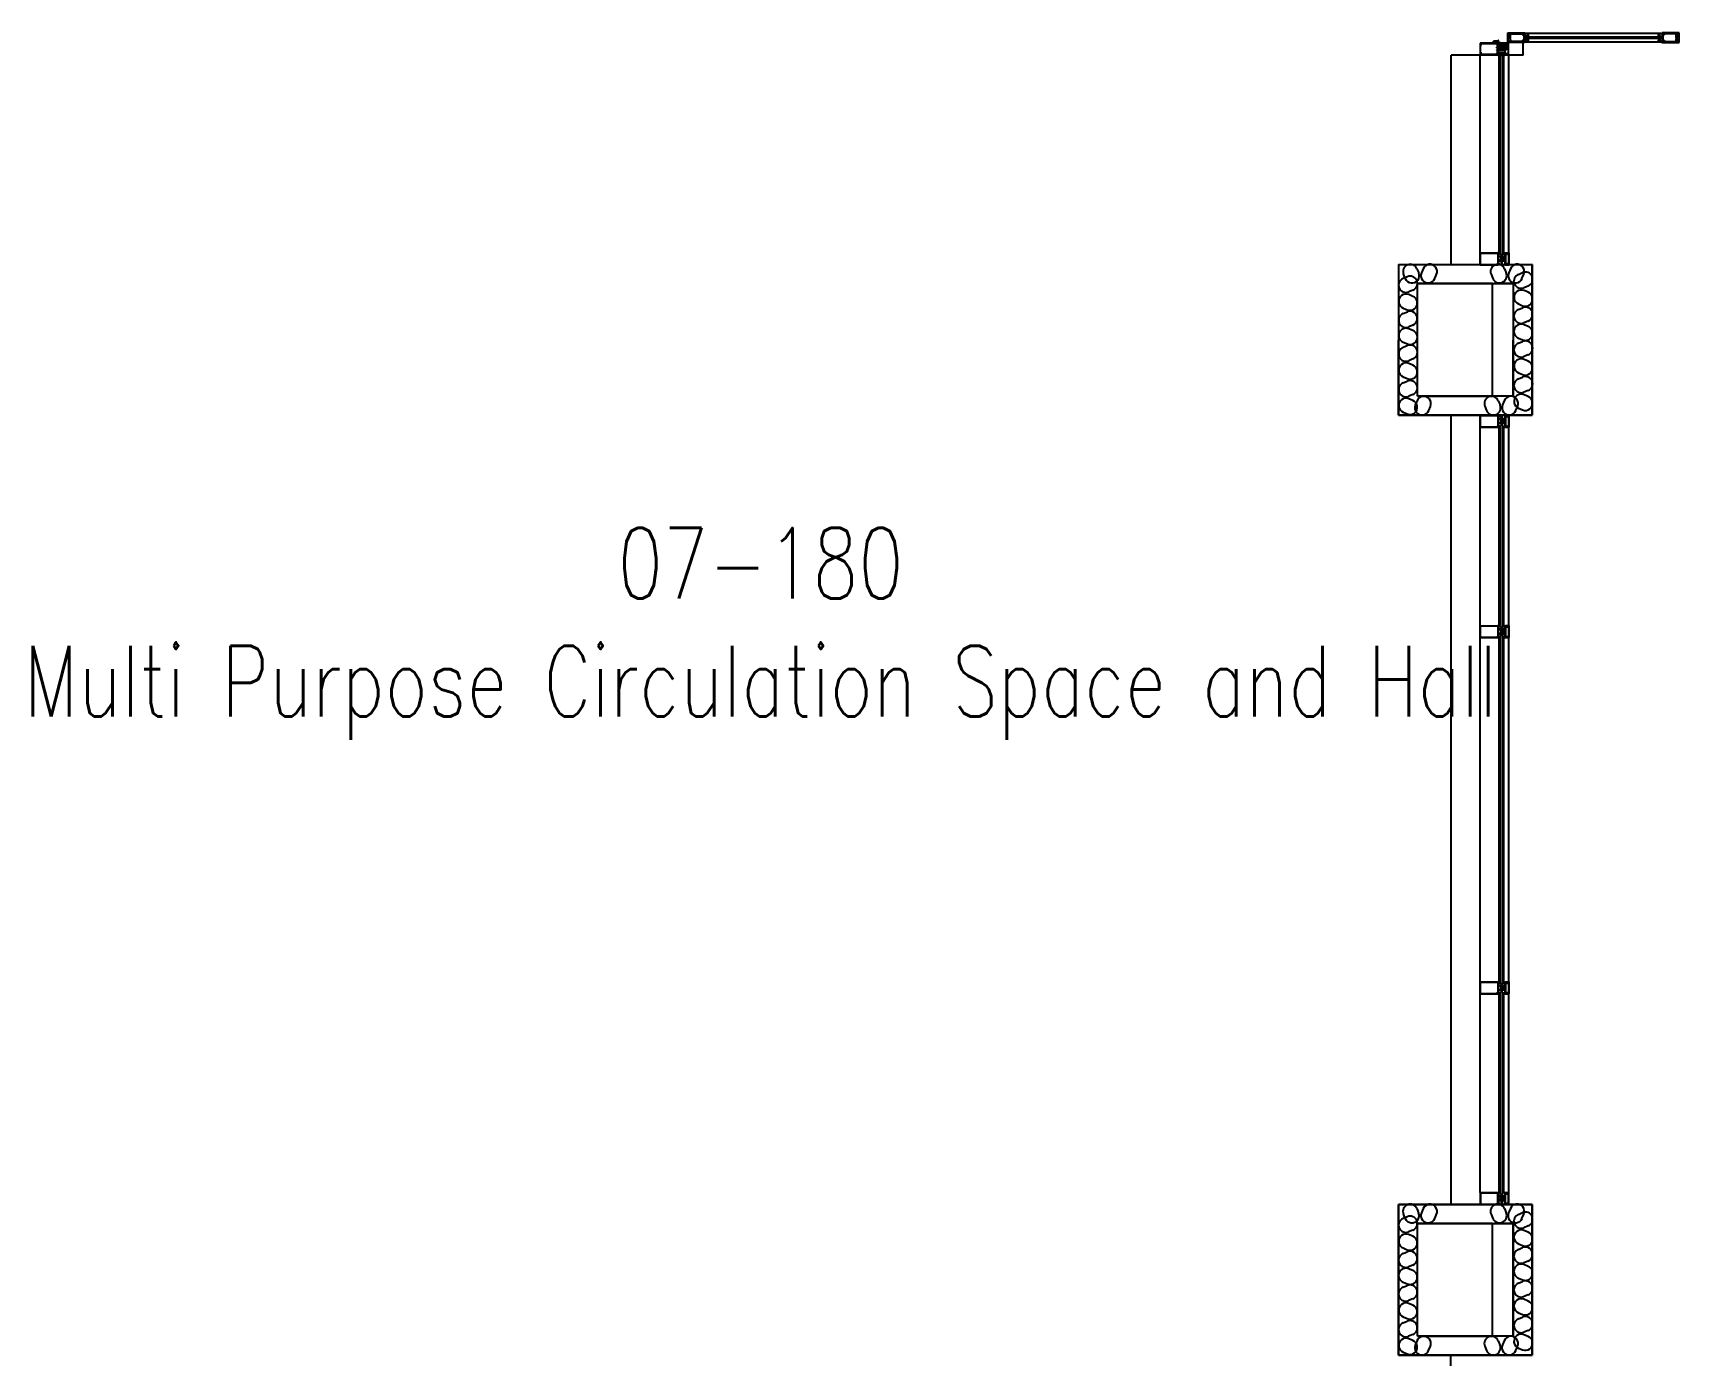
# Model space of a CAD drawing. Extents: x 11182 to 734459, y -1391328 to 152085.
# Drawn here: x 119028 to 127787, y -567659 to -560626 of the extents above; entities that cross this region are included whole.
import ezdxf
from ezdxf.enums import TextEntityAlignment as Align

# ---------------------------------------------------------------- set-up
doc = ezdxf.new("R2010")
doc.units = 0
doc.header["$LTSCALE"] = 500
doc.header["$MEASUREMENT"] = 0
for name, color, linetype in [('0_room_data', 7, 'CONTINUOUS'), ('1_Wall_Exist', 251, 'CONTINUOUS'), ('3_Text', 7, 'CONTINUOUS')]:
    doc.layers.add(name, color=color, linetype=linetype)
doc.styles.add('1_200', font='simplex.shx', dxfattribs={"width": 0.75, "height": 460})

# ---------------------------------------------------------------- blocks, each defined once
blk = doc.blocks.new('room_data')
at = {"layer": '3_Text', "style": '1_200', "width": 0.75}
for tag, p in [('ROOMNUM', (0, 0)), ('ROOMUSE', (0, -575))]:
    blk.add_attdef(tag, text='', height=345, dxfattribs=at).set_placement(p, align=Align.MIDDLE_CENTER)

msp = doc.modelspace()

# ---------------------------------------------------------------- linework, layer by layer
at = {"layer": '1_Wall_Exist'}
for p, q in [((126728, -560679.7), (126728, -560742.8)), ((126877, -560679.7), (126728, -560679.7)), ((126730.6, -560682.1), (126816.4, -560682.2)), ((126730.6, -560687.2), (126730.6, -560682.1)), ((126733.1, -560687.2), (126730.6, -560687.2)), ((126730.6, -560692.2), (126733.1, -560692.1)), ((126730.6, -560727.5), (126730.6, -560692.2)), ((126733.1, -560692.1), (126733.1, -560687.2)), ((126803.8, -560669.4), (126798.7, -560669.5)), ((126798.8, -560679.7), (126798.7, -560669.5)), ((126798.7, -560669.5), (126798.8, -560677.1)), ((126798.7, -560669.5), (126818.8, -560669.5)), ((126798.8, -560677.1), (126798.8, -560679.7)), ((126801.3, -560679.7), (126801.3, -560672.1)), ((126801.3, -560672.1), (126803.8, -560674.6)), ((126808.8, -560677.1), (126801.3, -560679.7)), ((126803.8, -560669.4), (126806.4, -560677.1)), ((126818.8, -560669.5), (126803.8, -560669.4)), ((126803.8, -560677.1), (126803.8, -560669.4)), ((126803.8, -560677.1), (126818.9, -560677.1)), ((126816.4, -560672), (126816.4, -560669.5)), ((126818.9, -560672.1), (126816.4, -560672)), ((126823.9, -560679.7), (126816.4, -560677.1)), ((126816.4, -560682.2), (126816.4, -560687.2)), ((126816.4, -560687.2), (126818.9, -560687.2)), ((126818.8, -560669.5), (126818.9, -560667)), ((126818.9, -560667), (126824, -560667)), ((126818.9, -560677.1), (126818.9, -560672.1)), ((126818.9, -560684.6), (126818.9, -560679.7)), ((126821.5, -560684.6), (126818.9, -560684.6)), ((126818.9, -560687.2), (126818.9, -560702.4)), ((126821.5, -560679.7), (126821.4, -560682.2)), ((126821.4, -560682.2), (126826.5, -560682.1)), ((126821.5, -560684.6), (126821.4, -560682.2)), ((126821.4, -560682.2), (126824, -560682.2)), ((126824, -560669.5), (126821.5, -560669.5)), ((126821.5, -560669.5), (126821.5, -560677.1)), ((126821.5, -560674.6), (126824, -560674.6)), ((126824, -560684.7), (126821.5, -560684.6)), ((126824, -560674.6), (126823.9, -560679.7)), ((126824, -560682.2), (126823.9, -560679.7)), ((126824, -560667), (126824, -560677.1)), ((126824, -560702.4), (126824, -560684.7)), ((126826.5, -560677.1), (126826.5, -560669.5)), ((126829.1, -560677.1), (126826.5, -560677.1)), ((126826.5, -560679.7), (126831.6, -560682.2)), ((126826.5, -560682.1), (126826.5, -560679.7)), ((126826.5, -560687.2), (126826.5, -560702.4)), ((126831.6, -560687.2), (126826.5, -560687.2)), ((126831.5, -560672.1), (126829.1, -560677.1)), ((126831.6, -560682.2), (126849.2, -560682.2)), ((126831.6, -560702.4), (126831.6, -560687.2)), ((126834.1, -560692.2), (126834.1, -560702.4)), ((126874.5, -560692.2), (126834.1, -560692.2)), ((126849.2, -560682.2), (126849.3, -560687.2)), ((126849.3, -560687.2), (126859.4, -560687.2)), ((126859.4, -560687.2), (126859.3, -560682.2)), ((126859.3, -560682.2), (126877, -560682.2)), ((126874.6, -560699.8), (126874.5, -560692.2)), ((126875.7, -560625.8), (126966.6, -560625.8)), ((126875.7, -560676.4), (126875.7, -560625.8)), ((126966.7, -560676.3), (126875.7, -560676.4)), ((126877, -560679.7), (126877, -560740.3)), ((126878.3, -560676.4), (126883.4, -560630.9)), ((126879.5, -560740.3), (126879.5, -560679.7)), ((126888.3, -560633.4), (126888.5, -560630.9)), ((126890.9, -560633.4), (126888.3, -560633.4)), ((126888.3, -560651.2), (126890.9, -560651.2)), ((126888.4, -560656.2), (126888.3, -560651.2)), ((126890.9, -560656.1), (126888.4, -560656.2)), ((126888.4, -560666.3), (126891, -560666.3)), ((126888.4, -560671.4), (126888.4, -560666.3)), ((126951.5, -560671.3), (126888.4, -560671.4)), ((126888.5, -560630.9), (126951.5, -560630.9)), ((126890.9, -560651.2), (126890.9, -560633.4)), ((126891, -560666.3), (126890.9, -560656.1)), ((126951.5, -560668.8), (126951.5, -560671.3)), ((126956.6, -560628.3), (126956.5, -560631)), ((126956.5, -560631), (126961.6, -560630.9)), ((126961.6, -560668.8), (126956.5, -560668.8)), ((126956.5, -560668.8), (126956.6, -560673.9)), ((126966.6, -560628.4), (126956.6, -560628.3)), ((126956.6, -560636), (126961.6, -560635.8)), ((126961.7, -560666.3), (126956.6, -560666.3)), ((126956.6, -560673.9), (127706.1, -560673.9)), ((126957.3, -560744.1), (126957.3, -560676.5)), ((126958.9, -560628.4), (126959, -560630.9)), ((127693.5, -560628.4), (126958.9, -560628.4)), ((126959, -560630.9), (126969.2, -560630.9)), ((126959, -560671.3), (126959, -560668.8)), ((126964.1, -560671.4), (126959, -560671.3)), ((126961.6, -560630.9), (126966.6, -560633.4)), ((126961.6, -560635.8), (126961.7, -560666.3)), ((126966.6, -560668.7), (126961.6, -560668.8)), ((126961.6, -560668.8), (126961.6, -560671.3)), ((126961.6, -560671.3), (126984.4, -560671.3)), ((126966.6, -560671.3), (126964.1, -560671.4)), ((126966.6, -560625.8), (126966.6, -560628.4)), ((126966.6, -560633.4), (126966.6, -560668.7)), ((126966.6, -560671.3), (126966.7, -560676.3)), ((126966.6, -560673.9), (126966.6, -560671.3)), ((126969.2, -560630.9), (126969.3, -560628.4)), ((126971.6, -560646), (126971.7, -560653.7)), ((126991.9, -560646.1), (126971.6, -560646)), ((126971.7, -560653.7), (127691.1, -560653.7)), ((126976.9, -560641), (126976.8, -560643.6)), ((126976.8, -560643.6), (126979.3, -560643.7)), ((126976.8, -560643.6), (126976.8, -560646.1)), ((126976.8, -560658.7), (126976.8, -560656.1)), ((126979.3, -560658.7), (126976.8, -560658.7)), ((126976.9, -560661.2), (126976.8, -560658.7)), ((126979.3, -560641), (126976.9, -560641)), ((126979.3, -560643.7), (126979.3, -560641)), ((126981.7, -560661.2), (126981.9, -560658.7)), ((126984.4, -560638.5), (126981.8, -560638.5)), ((126981.9, -560641), (126981.8, -560643.6)), ((126981.8, -560643.6), (126984.4, -560643.6)), ((126984.4, -560663.7), (126981.8, -560663.7)), ((126981.9, -560658.7), (126984.4, -560658.7)), ((126984.4, -560643.6), (126984.3, -560628.4)), ((126984.3, -560628.4), (126984.4, -560638.5)), ((126984.4, -560658.7), (126984.3, -560673.9)), ((126984.4, -560671.3), (126984.4, -560663.7)), ((126991.9, -560646.1), (127670.8, -560646.1)), ((127670.8, -560646.1), (127691, -560646)), ((127678.3, -560628.4), (127696.2, -560628.3)), ((127678.4, -560643.6), (127678.3, -560628.4)), ((127678.3, -560628.4), (127678.4, -560638.5)), ((127678.4, -560658.7), (127678.3, -560673.9)), ((127678.4, -560638.5), (127681, -560638.5)), ((127681, -560643.6), (127678.4, -560643.6)), ((127680.9, -560658.7), (127678.4, -560658.7)), ((127678.4, -560663.7), (127681, -560663.7)), ((127678.4, -560671.3), (127678.4, -560663.7)), ((127701.1, -560671.3), (127678.4, -560671.3)), ((127680.9, -560641), (127681, -560643.6)), ((127680.9, -560661.2), (127680.9, -560658.7)), ((127683.6, -560643.6), (127683.5, -560641)), ((127683.5, -560641), (127686, -560641.1)), ((127686, -560658.7), (127683.5, -560658.7)), ((127686, -560643.6), (127683.6, -560643.6)), ((127685.9, -560661.2), (127686, -560658.7)), ((127686, -560641.1), (127686, -560646.1)), ((127686, -560658.7), (127686, -560656.1)), ((127691, -560646), (127691.1, -560653.7)), ((127693.6, -560630.9), (127693.5, -560628.4)), ((127706.3, -560630.9), (127693.6, -560630.9)), ((127696.2, -560671.3), (127696.1, -560676.4)), ((127696.1, -560676.4), (127787, -560676.4)), ((127696.2, -560625.8), (127696.2, -560628.3)), ((127787, -560625.8), (127696.2, -560625.8)), ((127696.2, -560628.3), (127698.6, -560628.4)), ((127696.2, -560628.3), (127706.1, -560628.4)), ((127701.1, -560630.9), (127696.2, -560633.4)), ((127696.2, -560633.4), (127696.2, -560668.7)), ((127696.2, -560668.7), (127701.1, -560668.8)), ((127696.2, -560671.3), (127698.6, -560671.4)), ((127696.2, -560673.9), (127696.2, -560671.3)), ((127698.6, -560628.4), (127703.6, -560628.4)), ((127698.6, -560671.4), (127703.7, -560671.3)), ((127701, -560635.9), (127701, -560666.3)), ((127706.1, -560636), (127701, -560635.9)), ((127701, -560666.3), (127706.1, -560666.4)), ((127701.1, -560668.8), (127706.3, -560668.8)), ((127701.1, -560668.8), (127701.1, -560671.3)), ((127703.6, -560628.4), (127703.7, -560630.9)), ((127703.7, -560671.3), (127703.7, -560668.8)), ((127706.1, -560628.4), (127706.3, -560630.9)), ((127706.3, -560668.8), (127706.1, -560673.9)), ((127774.3, -560630.9), (127711.3, -560630.9)), ((127711.3, -560668.8), (127711.3, -560671.3)), ((127711.3, -560671.3), (127774.4, -560671.4)), ((127771.8, -560666.3), (127771.9, -560656.1)), ((127774.4, -560666.3), (127771.8, -560666.3)), ((127771.9, -560633.4), (127774.3, -560633.4)), ((127771.9, -560651.2), (127771.9, -560633.4)), ((127774.3, -560651.2), (127771.9, -560651.2)), ((127771.9, -560656.1), (127774.4, -560656.1)), ((127774.3, -560633.4), (127774.3, -560630.9)), ((127774.4, -560656.1), (127774.3, -560651.2)), ((127774.4, -560671.4), (127774.4, -560666.3)), ((127784.5, -560676.4), (127779.4, -560630.9)), ((127787, -560676.4), (127787, -560625.8)), ((126957.3, -560744.1), (126573.6, -560744.1)), ((126573.6, -561858.6), (126573.6, -560744.1)), ((126728, -560742.8), (126824, -560742.8)), ((126728.6, -561858.6), (126728.6, -560744.1)), ((126733.1, -560727.6), (126730.6, -560727.5)), ((126730.6, -560732.7), (126733.1, -560732.7)), ((126730.6, -560740.3), (126730.6, -560732.7)), ((126816.4, -560740.3), (126730.6, -560740.3)), ((126733.1, -560732.7), (126733.1, -560727.6)), ((126816.4, -560702.4), (126816.4, -560704.9)), ((126818.9, -560702.4), (126816.4, -560702.4)), ((126816.4, -560704.9), (126821.5, -560704.9)), ((126816.4, -560714.9), (126816.4, -560717.4)), ((126821.5, -560714.9), (126816.4, -560714.9)), ((126816.4, -560717.4), (126818.9, -560717.5)), ((126816.4, -560732.7), (126816.4, -560740.3)), ((126818.9, -560732.8), (126816.4, -560732.7)), ((126816.4, -560742.8), (126829.1, -560745.2)), ((126818.9, -560717.5), (126818.9, -560732.8)), ((126818.9, -560740.3), (126818.9, -560735.2)), ((126818.9, -560735.2), (126824, -560735.2)), ((126821.5, -560740.3), (126818.9, -560740.3)), ((126821.5, -560704.9), (126821.5, -560714.9)), ((126821.5, -560737.7), (126821.5, -560740.3)), ((126823.9, -560737.7), (126821.5, -560737.7)), ((126823.9, -560717.5), (126854.3, -560717.5)), ((126824, -560735.2), (126823.9, -560717.5)), ((126824, -560742.8), (126823.9, -560737.7)), ((126859.4, -560702.4), (126824, -560702.4)), ((126824, -560704.9), (126824, -560714.9)), ((126826.5, -560704.9), (126824, -560704.9)), ((126824, -560714.9), (126839.1, -560714.9)), ((126829.1, -560730.1), (126824, -560730.2)), ((126839.1, -560704.8), (126826.5, -560704.9)), ((126829.1, -560750.3), (126829.1, -560730.1)), ((126829.1, -560730.1), (126859.4, -560730.1)), ((126829.8, -561805.5), (126829.8, -560744.1)), ((126834.1, -560710), (126839.1, -560704.8)), ((126839.1, -560714.9), (126834.1, -560710)), ((126834.1, -560730.1), (126836.7, -560750.3)), ((126836.2, -561805.4), (126836.2, -560744.1)), ((126836.7, -560710), (126844.2, -560707.5)), ((126844.2, -560712.5), (126836.7, -560710)), ((126849.2, -560735.2), (126836.7, -560735.2)), ((126844.2, -560707.5), (126854.3, -560707.4)), ((126854.3, -560712.5), (126844.2, -560712.5)), ((126848.9, -561805.6), (126848.9, -560744.1)), ((126849.2, -560750.3), (126849.2, -560730.1)), ((126854.3, -560717.5), (126854.3, -560702.4)), ((126861.9, -560717.4), (126854.3, -560717.5)), ((126854.3, -560730.1), (126854.3, -560750.3)), ((126866.9, -560742.8), (126854.3, -560745.2)), ((126855.1, -561805.6), (126855.1, -560744.1)), ((126859.4, -560702.4), (126861.9, -560717.4)), ((126859.4, -560737.7), (126861.9, -560737.6)), ((126859.4, -560742.8), (126859.4, -560737.7)), ((126866.9, -560742.8), (126859.4, -560742.8)), ((126861.9, -560699.8), (126874.6, -560699.8)), ((126861.9, -560735.2), (126861.9, -560699.8)), ((126864.4, -560717.5), (126861.9, -560717.4)), ((126861.9, -560732.7), (126866.9, -560732.7)), ((126864.4, -560735.2), (126861.9, -560735.2)), ((126861.9, -560737.6), (126861.9, -560740.3)), ((126861.9, -560740.3), (126864.4, -560740.3)), ((126864.4, -560702.4), (126864.4, -560717.5)), ((126877, -560702.4), (126864.4, -560702.4)), ((126864.4, -560704.9), (126869.4, -560704.9)), ((126864.4, -560707.4), (126869.4, -560707.4)), ((126864.4, -560712.5), (126869.4, -560712.5)), ((126869.4, -560714.9), (126864.4, -560714.9)), ((126864.4, -560740.3), (126864.4, -560735.2)), ((126866.9, -560732.7), (126866.9, -560735.2)), ((126866.9, -560735.2), (126874.5, -560735.2)), ((126866.9, -560740.3), (126866.9, -560742.8)), ((126866.9, -560740.3), (126879.5, -560740.3)), ((126869.4, -560704.9), (126869.4, -560714.9)), ((126874.5, -560735.2), (126869.4, -560740.3)), ((126881, -561858.6), (126881, -560744.1)), ((126728.7, -561858.6), (126728.7, -561795.1)), ((126728.7, -561795.1), (126823.9, -561795.1)), ((126730.3, -561796.7), (126819.8, -561796.7)), ((126730.3, -561857), (126730.3, -561796.7)), ((126821.9, -561798.8), (126830.2, -561798.8)), ((126821.9, -561800.4), (126822.3, -561800.4)), ((126823.9, -561796.7), (126822.1, -561796.7)), ((126822.3, -561800.4), (126822.3, -561853.3)), ((126823.9, -561796.7), (126823.9, -561795.1)), ((126823.9, -561798.8), (126823.9, -561814.2)), ((126830.2, -561805.5), (126823.9, -561805.5)), ((126862, -561814.2), (126823.9, -561814.2)), ((126850.1, -561817.3), (126823.9, -561817.3)), ((126823.9, -561836.6), (126823.9, -561817.3)), ((126830.2, -561798.8), (126830.2, -561805.5)), ((126849.3, -561805.5), (126836.5, -561805.5)), ((126843.3, -561823.9), (126856.7, -561823.9)), ((126843.3, -561830.1), (126856.7, -561830.1)), ((126844.1, -561820.9), (126850.1, -561820.9)), ((126850.1, -561817.3), (126850.1, -561820.9)), ((126862, -561803.9), (126855.6, -561803.9)), ((126856.7, -561817.3), (126856.7, -561814.2)), ((126856.7, -561823.9), (126856.7, -561820.9)), ((126856.7, -561833.6), (126856.7, -561830.1)), ((126862, -561798.8), (126862, -561854.9)), ((126862, -561798.8), (126863.6, -561798.8)), ((126864.5, -561796.7), (126863.5, -561795.1)), ((126863.5, -561795.1), (126881.1, -561795.1)), ((126863.6, -561799.1), (126863.6, -561798.8)), ((126863.6, -561799.1), (126870.8, -561800.6)), ((126863.6, -561800.8), (126863.6, -561852.9)), ((126863.6, -561800.9), (126870.3, -561801.8)), ((126879.5, -561796.7), (126864.5, -561796.7)), ((126865.5, -561799), (126864.6, -561797)), ((126873.2, -561800), (126864.6, -561797)), ((126865.5, -561799), (126870.8, -561800.3)), ((126870.3, -561801.8), (126873.2, -561801.3)), ((126870.8, -561800.6), (126870.8, -561800.3)), ((126873.2, -561801.3), (126873.2, -561800)), ((126879.5, -561796.7), (126879.5, -561857)), ((126881.1, -561795.1), (126881.1, -561858.6)), ((127004.8, -561858.4), (126294.8, -561858.6)), ((126294.8, -562658.6), (126295, -561858.5)), ((126294.8, -561858.6), (126294.8, -562658.6)), ((126295, -561858.5), (127004.8, -561858.5)), ((126330.3, -561931.8), (126321, -561909.5)), ((126392.2, -561880), (126401.5, -561902.4)), ((126425.5, -561880), (126416.3, -561902.3)), ((126487.4, -561931.8), (126494.9, -561913.9)), ((126494.9, -561913.9), (126496.7, -561909.6)), ((126573.6, -561858.6), (127004.8, -561858.4)), ((126728.7, -561858.6), (126823.5, -561858.6)), ((126730.3, -561857), (126818.2, -561857)), ((126786.5, -561909.5), (126795.8, -561931.9)), ((126820.3, -561853.3), (126822.3, -561853.3)), ((126820.3, -561854.9), (126830.2, -561854.9)), ((126820.5, -561857), (126823.5, -561857)), ((126823.5, -561858.6), (126823.5, -561857)), ((126850.1, -561836.6), (126823.9, -561836.6)), ((126823.9, -561839.6), (126823.9, -561854.9)), ((126862, -561839.6), (126823.9, -561839.6)), ((126830.2, -561848.2), (126823.9, -561848.2)), ((126830.2, -561854.9), (126830.2, -561848.2)), ((126849.3, -561848.2), (126836.5, -561848.2)), ((126843.9, -561833.6), (126850.1, -561833.6)), ((126850.1, -561836.6), (126850.1, -561833.6)), ((126862, -561849.8), (126855.6, -561849.8)), ((126856.7, -561836.6), (126856.7, -561839.6)), ((126857.8, -561879.8), (126867.1, -561902.2)), ((126862, -561854.9), (126863.6, -561854.9)), ((126864.5, -561857), (126863.5, -561858.6)), ((126863.5, -561858.6), (126881.1, -561858.6)), ((126863.6, -561852.9), (126865.3, -561852.6)), ((126863.6, -561854.6), (126870.8, -561853.1)), ((126863.6, -561854.6), (126863.6, -561854.9)), ((126864.5, -561857), (126879.5, -561857)), ((126873.2, -561853.7), (126864.6, -561856.7)), ((126865.5, -561854.7), (126864.6, -561856.7)), ((126865.3, -561852.6), (126870.3, -561851.9)), ((126865.5, -561854.7), (126870.8, -561853.4)), ((126870.3, -561851.9), (126873.2, -561852.4)), ((126870.8, -561853.1), (126870.8, -561853.4)), ((126873.2, -561852.4), (126873.2, -561853.7)), ((126889.7, -561879.9), (126880.4, -561902.1)), ((126931.9, -561910.3), (126954.2, -561901)), ((126951.2, -561932.1), (126960.4, -561909.9)), ((127004.8, -561858.5), (127004.9, -562658.5)), ((127004.8, -562658.6), (127004.8, -561858.6)), ((126319.6, -561931), (126341.8, -561921.7)), ((126370.6, -561993.9), (126348.2, -562003.2)), ((126394.9, -561958.4), (126905.1, -561958.3)), ((126794.9, -561958.4), (126394.9, -561958.4)), ((126394.9, -562558.4), (126394.9, -561958.4)), ((126794.9, -562558.4), (126794.9, -561958.4)), ((126904.8, -561958.6), (126802.4, -561958.6)), ((126904.8, -561958.6), (126904.8, -562558.6)), ((126904.9, -562558.3), (126905.1, -561958.3)), ((126984.2, -561972.1), (126961.8, -561981.4)), ((126984.2, -562005.3), (126961.9, -561996.1)), ((126318.8, -562089.1), (126340.9, -562098.4)), ((126370.6, -562027.2), (126348.3, -562018)), ((126932.4, -562067.3), (126954.5, -562076.6)), ((126932.4, -562096.6), (126954.7, -562087.4)), ((126318.8, -562118.4), (126341.1, -562109.2)), ((126370.5, -562180.5), (126348.2, -562189.8)), ((126984.1, -562158.6), (126961.8, -562167.9)), ((126984.1, -562187), (126961.9, -562177.8)), ((126318.8, -562270.9), (126341.1, -562280.2)), ((126370.5, -562208.8), (126348.3, -562199.6)), ((126932.4, -562249.1), (126954.7, -562258.4)), ((126932.4, -562276.3), (126954.6, -562267.1)), ((126318.8, -562298.2), (126341, -562288.9)), ((126984.2, -562338.3), (126961.8, -562347.6)), ((126370.6, -562360.1), (126348.2, -562369.4)), ((126370.6, -562393.4), (126348.3, -562384.2)), ((126932.4, -562433.5), (126954.6, -562442.8)), ((126984.2, -562371.6), (126961.9, -562362.3)), ((126318.8, -562455.4), (126341, -562464.6)), ((126318.8, -562487.6), (126341, -562478.2)), ((126932.4, -562465.7), (126954.6, -562456.4)), ((126984.2, -562527.7), (126961.8, -562537)), ((126370.6, -562549.5), (126348.2, -562558.8)), ((126370.5, -562581.4), (126348.4, -562572.1)), ((126392.7, -562582.5), (126383.4, -562604.8)), ((126904.9, -562558.3), (126394.9, -562558.4)), ((126394.9, -562558.4), (126794.9, -562558.4)), ((126454.6, -562634.3), (126463.9, -562612.1)), ((126753.7, -562612), (126763, -562634.4)), ((126904.8, -562558.6), (126802.4, -562558.6)), ((126825, -562582.3), (126834.3, -562604.7)), ((126856.9, -562582.4), (126847.6, -562604.6)), ((126919.1, -562634.1), (126928.3, -562611.9)), ((126984.1, -562559.6), (126962, -562550.3)), ((127004.9, -562658.5), (126294.8, -562658.6)), ((126294.8, -562658.6), (127004.8, -562658.6)), ((126318.8, -562643.4), (126341, -562652.6)), ((126573.6, -566858.6), (126573.6, -562658.6)), ((126728.7, -562723), (126728.7, -562659.5)), ((126728.7, -562659.5), (126823.9, -562659.5)), ((126730.3, -562661.1), (126819.8, -562661.1)), ((126730.3, -562721.4), (126730.3, -562661.1)), ((126821.9, -562663.2), (126830.2, -562663.2)), ((126821.9, -562664.8), (126822.3, -562664.8)), ((126823.9, -562661.1), (126822.1, -562661.1)), ((126822.3, -562664.8), (126822.3, -562717.7)), ((126823.9, -562661.1), (126823.9, -562659.5)), ((126823.9, -562663.2), (126823.9, -562678.6)), ((126830.2, -562669.9), (126823.9, -562669.9)), ((126862, -562678.6), (126823.9, -562678.6)), ((126850.1, -562681.7), (126823.9, -562681.7)), ((126823.9, -562701), (126823.9, -562681.7)), ((126850.1, -562701), (126823.9, -562701)), ((126823.9, -562704), (126823.9, -562719.3)), ((126862, -562704), (126823.9, -562704)), ((126830.2, -562663.2), (126830.2, -562669.9)), ((126849.3, -562669.9), (126836.5, -562669.9)), ((126843.3, -562688.3), (126856.7, -562688.3)), ((126843.3, -562694.5), (126856.7, -562694.5)), ((126843.9, -562698), (126850.1, -562698)), ((126844.1, -562685.3), (126850.1, -562685.3)), ((126850.1, -562681.7), (126850.1, -562685.3)), ((126850.1, -562701), (126850.1, -562698)), ((126862, -562668.3), (126855.6, -562668.3)), ((126856.7, -562681.7), (126856.7, -562678.6)), ((126856.7, -562688.3), (126856.7, -562685.3)), ((126856.7, -562698), (126856.7, -562694.5)), ((126856.7, -562701), (126856.7, -562704)), ((126862, -562663.2), (126862, -562719.3)), ((126862, -562663.2), (126863.6, -562663.2)), ((126864.5, -562661.1), (126863.5, -562659.5)), ((126863.5, -562659.5), (126881.1, -562659.5)), ((126863.6, -562663.5), (126863.6, -562663.2)), ((126863.6, -562663.5), (126870.8, -562665)), ((126863.6, -562665.2), (126863.6, -562717.3)), ((126863.6, -562665.3), (126870.3, -562666.2)), ((126879.5, -562661.1), (126864.5, -562661.1)), ((126865.5, -562663.4), (126864.6, -562661.4)), ((126873.2, -562664.4), (126864.6, -562661.4)), ((126865.5, -562663.4), (126870.8, -562664.7)), ((126870.3, -562666.2), (126873.2, -562665.7)), ((126870.8, -562665), (126870.8, -562664.7)), ((126873.2, -562665.7), (126873.2, -562664.4)), ((126879.5, -562661.1), (126879.5, -562721.4)), ((126881.1, -562659.5), (126881.1, -562723)), ((126932.4, -562621.5), (126954.6, -562630.7)), ((126728.6, -566793.1), (126728.6, -562718.4)), ((126728.7, -562723), (126823.5, -562723)), ((126730.3, -562721.4), (126818.2, -562721.4)), ((126820.3, -562717.7), (126822.3, -562717.7)), ((126820.3, -562719.3), (126830.2, -562719.3)), ((126820.5, -562721.4), (126823.5, -562721.4)), ((126823.5, -562723), (126823.5, -562721.4)), ((126830.2, -562712.6), (126823.9, -562712.6)), ((126829.8, -563789.2), (126829.8, -562714.5)), ((126830.2, -562719.3), (126830.2, -562712.6)), ((126836.2, -563789.1), (126836.2, -562714.5)), ((126849.3, -562712.6), (126836.5, -562712.6)), ((126848.9, -563789.3), (126848.9, -562714.5)), ((126855.1, -563789.3), (126855.1, -562714.5)), ((126862, -562714.2), (126855.6, -562714.2)), ((126862, -562719.3), (126863.6, -562719.3)), ((126864.5, -562721.4), (126863.5, -562723)), ((126863.5, -562723), (126881.1, -562723)), ((126863.6, -562717.3), (126865.3, -562717)), ((126863.6, -562719), (126870.8, -562717.5)), ((126863.6, -562719), (126863.6, -562719.3)), ((126864.5, -562721.4), (126879.5, -562721.4)), ((126873.2, -562718.1), (126864.6, -562721.1)), ((126865.5, -562719.1), (126864.6, -562721.1)), ((126865.3, -562717), (126870.3, -562716.3)), ((126865.5, -562719.1), (126870.8, -562717.8)), ((126870.3, -562716.3), (126873.2, -562716.8)), ((126870.8, -562717.5), (126870.8, -562717.8)), ((126873.2, -562716.8), (126873.2, -562718.1)), ((126881.1, -566793.3), (126881, -562718.4)), ((126728.7, -563842.3), (126728.7, -563778.8)), ((126728.7, -563778.8), (126823.9, -563778.8)), ((126728.7, -563842.3), (126823.5, -563842.3)), ((126730.3, -563780.4), (126819.8, -563780.4)), ((126730.3, -563840.7), (126730.3, -563780.4)), ((126730.3, -563840.7), (126818.2, -563840.7)), ((126820.3, -563837), (126822.3, -563837)), ((126820.3, -563838.6), (126830.2, -563838.6)), ((126820.5, -563840.7), (126823.5, -563840.7)), ((126821.9, -563782.5), (126823.9, -563782.5)), ((126821.9, -563784.1), (126822.3, -563784.1)), ((126823.9, -563780.4), (126822.1, -563780.4)), ((126822.3, -563784.1), (126822.3, -563837)), ((126823.5, -563842.3), (126823.5, -563840.7)), ((126823.9, -563780.4), (126823.9, -563778.8)), ((126823.9, -563782.5), (126823.9, -563797.9)), ((126823.9, -563782.5), (126830.2, -563782.5)), ((126830.2, -563789.2), (126823.9, -563789.2)), ((126862, -563797.9), (126823.9, -563797.9)), ((126850.1, -563801), (126823.9, -563801)), ((126823.9, -563820.3), (126823.9, -563801)), ((126850.1, -563820.3), (126823.9, -563820.3)), ((126823.9, -563823.3), (126823.9, -563838.6)), ((126862, -563823.3), (126823.9, -563823.3)), ((126830.2, -563831.9), (126823.9, -563831.9)), ((126829.8, -565683.7), (126829.8, -563831.6)), ((126830.2, -563782.5), (126830.2, -563789.2)), ((126830.2, -563838.6), (126830.2, -563831.9)), ((126836.3, -565683.7), (126836.2, -563831.7)), ((126849.3, -563789.2), (126836.5, -563789.2)), ((126849.3, -563831.9), (126836.5, -563831.9)), ((126843.3, -563807.6), (126856.7, -563807.6)), ((126843.3, -563813.8), (126856.7, -563813.8)), ((126843.9, -563817.3), (126850.1, -563817.3)), ((126844.1, -563804.6), (126850.1, -563804.6)), ((126848.8, -565683.1), (126848.9, -563831.7)), ((126850.1, -563801), (126850.1, -563804.6)), ((126850.1, -563820.3), (126850.1, -563817.3)), ((126855.2, -565683.1), (126855.1, -563831.9)), ((126862, -563787.6), (126855.6, -563787.6)), ((126862, -563833.5), (126855.6, -563833.5)), ((126856.7, -563801), (126856.7, -563797.9)), ((126856.7, -563807.6), (126856.7, -563804.6)), ((126856.7, -563817.3), (126856.7, -563813.8)), ((126856.7, -563820.3), (126856.7, -563823.3)), ((126862, -563782.5), (126862, -563838.6)), ((126862, -563782.5), (126863.6, -563782.5)), ((126862, -563838.6), (126863.6, -563838.6)), ((126864.5, -563780.4), (126863.5, -563778.8)), ((126863.5, -563778.8), (126881.1, -563778.8)), ((126864.5, -563840.7), (126863.5, -563842.3)), ((126863.5, -563842.3), (126881.1, -563842.3)), ((126863.6, -563782.8), (126863.6, -563782.5)), ((126863.6, -563782.8), (126870.8, -563784.3)), ((126863.6, -563784.5), (126863.6, -563836.6)), ((126863.6, -563784.6), (126870.3, -563785.5)), ((126863.6, -563836.6), (126865.3, -563836.3)), ((126863.6, -563838.3), (126870.8, -563836.8)), ((126863.6, -563838.3), (126863.6, -563838.6)), ((126879.5, -563780.4), (126864.5, -563780.4)), ((126864.5, -563840.7), (126879.5, -563840.7)), ((126865.5, -563782.7), (126864.6, -563780.7)), ((126873.2, -563783.7), (126864.6, -563780.7)), ((126873.2, -563837.4), (126864.6, -563840.4)), ((126865.5, -563838.4), (126864.6, -563840.4)), ((126865.3, -563836.3), (126870.3, -563835.6)), ((126865.5, -563782.7), (126870.8, -563784)), ((126865.5, -563838.4), (126870.8, -563837.1)), ((126870.3, -563785.5), (126873.2, -563785)), ((126870.3, -563835.6), (126873.2, -563836.1)), ((126870.8, -563784.3), (126870.8, -563784)), ((126870.8, -563836.8), (126870.8, -563837.1)), ((126873.2, -563785), (126873.2, -563783.7)), ((126873.2, -563836.1), (126873.2, -563837.4)), ((126879.5, -563780.4), (126879.5, -563840.7)), ((126881.1, -563778.8), (126881.1, -563842.3)), ((126728.7, -565737.1), (126728.7, -565673.6)), ((126728.7, -565673.6), (126823.9, -565673.6)), ((126730.3, -565675.2), (126819.8, -565675.2)), ((126730.3, -565735.5), (126730.3, -565675.2)), ((126821.9, -565677.3), (126830.2, -565677.3)), ((126821.9, -565678.9), (126822.3, -565678.9)), ((126823.9, -565675.2), (126822.1, -565675.2)), ((126822.3, -565678.9), (126822.3, -565731.8)), ((126823.9, -565675.2), (126823.9, -565673.6)), ((126823.9, -565677.3), (126823.9, -565692.7)), ((126830.2, -565684), (126823.9, -565684)), ((126830.2, -565677.3), (126830.2, -565684)), ((126849.3, -565684), (126836.5, -565684)), ((126862, -565682.4), (126855.6, -565682.4)), ((126862, -565677.3), (126862, -565733.4)), ((126862, -565677.3), (126863.6, -565677.3)), ((126864.5, -565675.2), (126863.5, -565673.6)), ((126863.5, -565673.6), (126881.1, -565673.6)), ((126863.6, -565677.6), (126863.6, -565677.3)), ((126863.6, -565677.6), (126870.8, -565679.1)), ((126863.6, -565679.3), (126863.6, -565731.4)), ((126863.6, -565679.4), (126870.3, -565680.3)), ((126879.5, -565675.2), (126864.5, -565675.2)), ((126865.5, -565677.5), (126864.6, -565675.5)), ((126873.2, -565678.5), (126864.6, -565675.5)), ((126865.5, -565677.5), (126870.8, -565678.8)), ((126870.3, -565680.3), (126873.2, -565679.8)), ((126870.8, -565679.1), (126870.8, -565678.8)), ((126873.2, -565679.8), (126873.2, -565678.5)), ((126879.5, -565675.2), (126879.5, -565735.5)), ((126881.1, -565673.6), (126881.1, -565737.1)), ((126728.7, -565737.1), (126823.5, -565737.1)), ((126730.3, -565735.5), (126818.2, -565735.5)), ((126820.3, -565731.8), (126822.3, -565731.8)), ((126820.3, -565733.4), (126830.2, -565733.4)), ((126820.5, -565735.5), (126823.5, -565735.5)), ((126823.5, -565737.1), (126823.5, -565735.5)), ((126862, -565692.7), (126823.9, -565692.7)), ((126850.1, -565695.8), (126823.9, -565695.8)), ((126823.9, -565715.1), (126823.9, -565695.8)), ((126850.1, -565715.1), (126823.9, -565715.1)), ((126823.9, -565718.1), (126823.9, -565733.4)), ((126862, -565718.1), (126823.9, -565718.1)), ((126830.2, -565726.7), (126823.9, -565726.7)), ((126829.8, -566799), (126829.8, -565726)), ((126830.2, -565733.4), (126830.2, -565726.7)), ((126836.3, -566799.1), (126836.3, -565726.6)), ((126849.3, -565726.7), (126836.5, -565726.7)), ((126843.3, -565702.4), (126856.7, -565702.4)), ((126843.3, -565708.6), (126856.7, -565708.6)), ((126843.9, -565712.1), (126850.1, -565712.1)), ((126844.1, -565699.4), (126850.1, -565699.4)), ((126848.8, -566799.1), (126848.8, -565727.8)), ((126850.1, -565695.8), (126850.1, -565699.4)), ((126850.1, -565715.1), (126850.1, -565712.1)), ((126855.2, -566799.1), (126855.2, -565727.8)), ((126862, -565728.3), (126855.6, -565728.3)), ((126856.7, -565695.8), (126856.7, -565692.7)), ((126856.7, -565702.4), (126856.7, -565699.4)), ((126856.7, -565712.1), (126856.7, -565708.6)), ((126856.7, -565715.1), (126856.7, -565718.1)), ((126862, -565733.4), (126863.6, -565733.4)), ((126864.5, -565735.5), (126863.5, -565737.1)), ((126863.5, -565737.1), (126881.1, -565737.1)), ((126863.6, -565731.4), (126865.3, -565731.1)), ((126863.6, -565733.1), (126870.8, -565731.6)), ((126863.6, -565733.1), (126863.6, -565733.4)), ((126864.5, -565735.5), (126879.5, -565735.5)), ((126873.2, -565732.2), (126864.6, -565735.2)), ((126865.5, -565733.2), (126864.6, -565735.2)), ((126865.3, -565731.1), (126870.3, -565730.4)), ((126865.5, -565733.2), (126870.8, -565731.9)), ((126870.3, -565730.4), (126873.2, -565730.9)), ((126870.8, -565731.6), (126870.8, -565731.9)), ((126873.2, -565730.9), (126873.2, -565732.2)), ((126728.5, -566794.1), (126823.3, -566794.1)), ((126728.5, -566794.1), (126728.5, -566857.6)), ((126728.7, -566794.2), (126823.5, -566794.2)), ((126728.7, -566794.2), (126728.7, -566857.7)), ((126730.1, -566795.7), (126818, -566795.7)), ((126730.1, -566795.7), (126730.1, -566856)), ((126730.3, -566795.8), (126818.2, -566795.8)), ((126730.3, -566795.8), (126730.3, -566856.1)), ((126820.1, -566797.8), (126830, -566797.8)), ((126820.1, -566799.4), (126822.1, -566799.4)), ((126820.3, -566795.7), (126823.3, -566795.7)), ((126820.3, -566797.9), (126830.2, -566797.9)), ((126820.3, -566799.5), (126822.3, -566799.5)), ((126820.5, -566795.8), (126823.5, -566795.8)), ((126822.1, -566852.3), (126822.1, -566799.4)), ((126822.3, -566852.4), (126822.3, -566799.5)), ((126823.3, -566794.1), (126823.3, -566795.7)), ((126823.5, -566794.2), (126823.5, -566795.8)), ((126823.7, -566813.1), (126823.7, -566797.8)), ((126830, -566804.5), (126823.7, -566804.5)), ((126861.8, -566813.1), (126823.7, -566813.1)), ((126849.9, -566816.1), (126823.7, -566816.1)), ((126823.7, -566816.1), (126823.7, -566835.4)), ((126823.9, -566813.2), (126823.9, -566797.9)), ((126830.2, -566804.6), (126823.9, -566804.6)), ((126862, -566813.2), (126823.9, -566813.2)), ((126850.1, -566816.2), (126823.9, -566816.2)), ((126823.9, -566816.2), (126823.9, -566835.5)), ((126830, -566797.8), (126830, -566804.5)), ((126830.2, -566797.9), (126830.2, -566804.6)), ((126849.1, -566804.5), (126836.3, -566804.5)), ((126849.3, -566804.6), (126836.5, -566804.6)), ((126843.1, -566822.6), (126856.5, -566822.6)), ((126843.3, -566822.7), (126856.7, -566822.7)), ((126843.7, -566819.1), (126849.9, -566819.1)), ((126843.9, -566819.2), (126850.1, -566819.2)), ((126849.9, -566816.1), (126849.9, -566819.1)), ((126850.1, -566816.2), (126850.1, -566819.2)), ((126861.8, -566802.9), (126855.4, -566802.9)), ((126862, -566803), (126855.6, -566803)), ((126856.5, -566816.1), (126856.5, -566813.1)), ((126856.5, -566819.1), (126856.5, -566822.6)), ((126856.7, -566816.2), (126856.7, -566813.2)), ((126856.7, -566819.2), (126856.7, -566822.7)), ((126861.8, -566797.8), (126863.4, -566797.8)), ((126861.8, -566853.9), (126861.8, -566797.8)), ((126862, -566797.9), (126863.6, -566797.9)), ((126862, -566854), (126862, -566797.9)), ((126863.3, -566794.1), (126880.9, -566794.1)), ((126864.3, -566795.7), (126863.3, -566794.1)), ((126863.4, -566798.1), (126863.4, -566797.8)), ((126863.4, -566798.1), (126870.6, -566799.6)), ((126863.4, -566851.9), (126863.4, -566799.8)), ((126863.4, -566799.8), (126865.3, -566800.2)), ((126863.5, -566794.2), (126881.1, -566794.2)), ((126864.5, -566795.8), (126863.5, -566794.2)), ((126863.6, -566798.2), (126863.6, -566797.9)), ((126863.6, -566798.2), (126870.8, -566799.7)), ((126863.6, -566852), (126863.6, -566799.9)), ((126864.3, -566795.7), (126879.3, -566795.7)), ((126865.3, -566798), (126864.4, -566796)), ((126873.2, -566799.1), (126864.4, -566796)), ((126864.5, -566795.8), (126879.5, -566795.8)), ((126865.5, -566798.1), (126864.6, -566796.1)), ((126865.1, -566800.1), (126870.1, -566800.8)), ((126865.3, -566798), (126870.6, -566799.3)), ((126865.3, -566800.2), (126870.3, -566800.9)), ((126865.5, -566798.1), (126870.8, -566799.4)), ((126870.1, -566800.8), (126873, -566800.3)), ((126870.3, -566800.9), (126873.2, -566800.4)), ((126870.6, -566799.6), (126870.6, -566799.3)), ((126870.8, -566799.7), (126870.8, -566799.4)), ((126873, -566800.3), (126873, -566799)), ((126873.2, -566800.4), (126873.2, -566799.1)), ((126879.3, -566856), (126879.3, -566795.7)), ((126879.5, -566856.1), (126879.5, -566795.8)), ((126880.9, -566857.6), (126880.9, -566794.1)), ((126881.1, -566857.7), (126881.1, -566794.2)), ((127004.6, -566858.3), (126294.6, -566858.5)), ((126294.6, -567658.5), (126294.8, -566858.4)), ((126294.6, -566858.5), (126294.6, -567658.5)), ((126294.8, -566858.4), (127004.6, -566858.4)), ((126330.1, -566931.7), (126320.8, -566909.4)), ((126392, -566879.9), (126401.3, -566902.3)), ((126425.3, -566879.9), (126416.1, -566902.2)), ((126494.7, -566913.8), (126496.5, -566909.5)), ((126728.5, -566857.6), (126823.7, -566857.6)), ((126728.7, -566857.7), (126823.9, -566857.7)), ((126730.1, -566856), (126819.6, -566856)), ((126730.3, -566856.1), (126819.8, -566856.1)), ((126786.3, -566909.4), (126795.6, -566931.8)), ((126821.7, -566852.3), (126822.1, -566852.3)), ((126821.7, -566853.9), (126830, -566853.9)), ((126821.9, -566852.4), (126822.3, -566852.4)), ((126821.9, -566854), (126823.9, -566854)), ((126823.7, -566856), (126821.9, -566856)), ((126823.9, -566856.1), (126822.1, -566856.1)), ((126849.9, -566835.4), (126823.7, -566835.4)), ((126823.7, -566853.9), (126823.7, -566838.5)), ((126861.8, -566838.5), (126823.7, -566838.5)), ((126830, -566847.2), (126823.7, -566847.2)), ((126823.7, -566856), (126823.7, -566857.6)), ((126850.1, -566835.5), (126823.9, -566835.5)), ((126823.9, -566854), (126823.9, -566838.6)), ((126862, -566838.6), (126823.9, -566838.6)), ((126830.2, -566847.3), (126823.9, -566847.3)), ((126823.9, -566854), (126830.2, -566854)), ((126823.9, -566856.1), (126823.9, -566857.7)), ((126830, -566853.9), (126830, -566847.2)), ((126830.2, -566854), (126830.2, -566847.3)), ((126849.1, -566847.2), (126836.3, -566847.2)), ((126849.3, -566847.3), (126836.5, -566847.3)), ((126843.1, -566828.8), (126856.5, -566828.8)), ((126843.3, -566828.9), (126856.7, -566828.9)), ((126843.9, -566831.8), (126849.9, -566831.8)), ((126844.1, -566831.9), (126850.1, -566831.9)), ((126849.9, -566835.4), (126849.9, -566831.8)), ((126850.1, -566835.5), (126850.1, -566831.9)), ((126861.8, -566848.8), (126855.4, -566848.8)), ((126862, -566848.9), (126855.6, -566848.9)), ((126856.5, -566828.8), (126856.5, -566831.8)), ((126856.5, -566835.4), (126856.5, -566838.5)), ((126856.7, -566828.9), (126856.7, -566831.9)), ((126856.7, -566835.5), (126856.7, -566838.6)), ((126857.6, -566879.7), (126866.9, -566902.1)), ((126861.8, -566853.9), (126863.4, -566853.9)), ((126862, -566854), (126863.6, -566854)), ((126864.3, -566856), (126863.3, -566857.6)), ((126863.3, -566857.6), (126880.9, -566857.6)), ((126863.4, -566851.8), (126870.1, -566850.9)), ((126863.4, -566853.6), (126870.6, -566852.1)), ((126863.4, -566853.6), (126863.4, -566853.9)), ((126864.5, -566856.1), (126863.5, -566857.7)), ((126863.5, -566857.7), (126881.1, -566857.7)), ((126863.6, -566851.9), (126870.3, -566851)), ((126863.6, -566853.7), (126870.8, -566852.2)), ((126863.6, -566853.7), (126863.6, -566854)), ((126879.3, -566856), (126864.3, -566856)), ((126873, -566852.7), (126864.4, -566855.7)), ((126865.3, -566853.7), (126864.4, -566855.7)), ((126879.5, -566856.1), (126864.5, -566856.1)), ((126873.2, -566852.8), (126864.6, -566855.8)), ((126865.5, -566853.8), (126864.6, -566855.8)), ((126865.3, -566853.7), (126870.6, -566852.4)), ((126865.5, -566853.8), (126870.8, -566852.5)), ((126870.1, -566850.9), (126873, -566851.4)), ((126870.3, -566851), (126873.2, -566851.5)), ((126870.6, -566852.1), (126870.6, -566852.4)), ((126870.8, -566852.2), (126870.8, -566852.5)), ((126873, -566851.4), (126873, -566852.7)), ((126873.2, -566851.5), (126873.2, -566852.8)), ((126889.5, -566879.8), (126880.2, -566902)), ((126931.7, -566910.2), (126954, -566900.9)), ((126951, -566932), (126960.2, -566909.8)), ((127004.6, -566858.4), (127004.7, -567658.4)), ((127004.6, -567658.5), (127004.6, -566858.5)), ((126319.4, -566930.9), (126341.6, -566921.6)), ((126370.4, -566993.8), (126348, -567003.1)), ((126394.7, -566958.3), (126904.9, -566958.2)), ((126794.7, -566958.3), (126394.7, -566958.3)), ((126394.7, -567558.3), (126394.7, -566958.3)), ((126487.2, -566931.7), (126494.7, -566913.8)), ((126794.7, -567558.3), (126794.7, -566958.3)), ((126904.6, -566958.5), (126802.2, -566958.5)), ((126904.6, -566958.5), (126904.6, -567558.5)), ((126904.7, -567558.2), (126904.9, -566958.2)), ((126984, -566972), (126961.6, -566981.3)), ((126984, -567005.2), (126961.7, -566996)), ((126370.4, -567027.1), (126348.1, -567017.9)), ((126932.2, -567067.2), (126954.3, -567076.5)), ((126932.2, -567096.5), (126954.5, -567087.3)), ((126318.6, -567089), (126340.7, -567098.3)), ((126318.6, -567118.3), (126340.9, -567109.1)), ((126983.9, -567158.5), (126961.6, -567167.8)), ((126370.3, -567180.4), (126348, -567189.7)), ((126370.3, -567208.7), (126348.1, -567199.5)), ((126932.2, -567249), (126954.5, -567258.3)), ((126983.9, -567186.9), (126961.7, -567177.7)), ((126318.6, -567270.8), (126340.9, -567280.1)), ((126318.6, -567298.1), (126340.8, -567288.8)), ((126932.2, -567276.2), (126954.4, -567267)), ((126984, -567338.2), (126961.6, -567347.5)), ((126370.4, -567360), (126348, -567369.3)), ((126370.4, -567393.3), (126348.1, -567384.1)), ((126932.2, -567433.4), (126954.4, -567442.7)), ((126984, -567371.5), (126961.7, -567362.2)), ((126318.6, -567455.3), (126340.8, -567464.5)), ((126318.6, -567487.5), (126340.8, -567478.1)), ((126932.2, -567465.6), (126954.4, -567456.3)), ((126370.4, -567549.4), (126348, -567558.7)), ((126370.3, -567581.3), (126348.2, -567572)), ((126392.5, -567582.4), (126383.2, -567604.7)), ((126904.7, -567558.2), (126394.7, -567558.3)), ((126394.7, -567558.3), (126794.7, -567558.3)), ((126454.4, -567634.2), (126463.7, -567612)), ((126753.5, -567611.9), (126762.8, -567634.3)), ((126904.6, -567558.5), (126802.2, -567558.5)), ((126824.8, -567582.2), (126834.1, -567604.6)), ((126856.7, -567582.3), (126847.4, -567604.5)), ((126918.9, -567634), (126928.1, -567611.8)), ((126984, -567527.6), (126961.6, -567536.9)), ((126983.9, -567559.5), (126961.8, -567550.2)), ((127004.7, -567658.4), (126294.6, -567658.5)), ((126294.6, -567658.5), (127004.6, -567658.5)), ((126318.6, -567643.3), (126340.8, -567652.5)), ((126573.4, -571858.5), (126573.4, -567658.5)), ((126932.2, -567621.4), (126954.4, -567630.6)), ((127004.7, -567658.4), (127004.6, -567658.5))]:
    msp.add_line(p, q, dxfattribs=at)
for centre, radius, start, end in [((126825.3, -560668.2), 1.76, 312.70939, 225), ((126955.6, -560670.6), 4.42, 75.65067, 156.29735), ((126978.1, -560644.8), 1.76, 137.29061, 312.70939), ((126978.1, -560654.8), 1.69, 45, 225), ((126980.7, -560642.4), 4.04, 74.24883, 159.77514), ((126979.4, -560641.1), 2.49, 2.29061, 177.70939), ((126980.4, -560660.4), 3.58, 192.875, 292.98872), ((126988.1, -560642.3), 4, 198.88609, 287.52557), ((127049.1, -560718.5), 88.2, 132.70939, 137.29061), ((130852.8, -557603.9), 4405.5, 223.80842, 223.90009), ((127838.4, -560765.6), 185.1, 133.34225, 135.58886), ((126868.2, -560739), 1.76, 312.70939, 225), ((126822.2, -561797.8), 2.62, 87.8789, 263.41806), ((126822, -561797.8), 1, 84.80557, 264.28941), ((126860, -561789.5), 6.6, 229.30447, 302.00538), ((126356.6, -561894.8), 38.6, 22.57414, 202.43678), ((126365.9, -561917.1), 38.5, 202.43678, 22.43678), ((126355.8, -561958.3), 38.6, 292.57414, 112.57414), ((126451.8, -561917.2), 38.5, 157.23132, 337.70086), ((126461.1, -561894.7), 38.6, 337.28877, 157.56322), ((126822.2, -561894.7), 38.6, 22.71123, 202.51723), ((126831.5, -561916.9), 38.6, 202.57414, 22.43678), ((126855.3, -561835.1), 2.05, 46.97493, 313.02507), ((126916, -561917), 38.6, 157.28877, 337.75723), ((126925.3, -561894.5), 38.6, 337.28877, 157.70086), ((126947.1, -561945.7), 38.6, 112.57414, 292.38014), ((126969.3, -561936.5), 38.6, 292.71123, 112.38014), ((126333.5, -561967.6), 38.6, 112.57414, 292.43678), ((126947, -562031.7), 38.6, 67.28877, 247.70086), ((126969.4, -562041), 38.6, 247.28877, 67.48277), ((126333.4, -562053.5), 38.5, 67.23132, 247.70086), ((126355.8, -562062.8), 38.6, 247.28877, 67.42586), ((126969.5, -562123), 38.5, 292.29914, 112.57414), ((126333.6, -562154.1), 38.6, 112.51723, 292.24277), ((126355.9, -562144.8), 38.6, 292.24277, 112.57414), ((126947.1, -562132.2), 38.5, 112.43678, 292.38014), ((126947.2, -562213.5), 38.6, 67.61986, 247.42586), ((126333.6, -562235.3), 38.6, 67.61986, 247.42586), ((126355.7, -562244.5), 38.6, 247.75723, 67.48277), ((126969.4, -562302.7), 38.6, 292.57414, 112.57414), ((126969.3, -562222.7), 38.6, 247.75723, 67.48277), ((126333.5, -562333.8), 38.5, 112.43678, 292.43678), ((126355.8, -562324.5), 38.6, 292.57414, 112.57414), ((126947.1, -562311.9), 38.5, 112.43678, 292.38014), ((126333.4, -562419.7), 38.5, 67.23132, 247.75723), ((126355.9, -562429), 38.6, 247.28877, 67.56322), ((126947, -562397.9), 38.6, 67.28877, 247.70086), ((126969.5, -562407.2), 38.6, 247.28877, 67.56322), ((126333.5, -562523.2), 38.5, 112.43678, 292.43678), ((126355.8, -562513.9), 38.6, 292.57414, 112.51723), ((126947.2, -562501.3), 38.6, 112.57414, 292.24277), ((126969.4, -562492.1), 38.6, 292.57414, 112.51723), ((126333.5, -562607.7), 38.6, 67.28877, 247.61986), ((126355.9, -562617), 38.6, 247.28877, 67.70086), ((126419, -562619.7), 38.6, 157.28877, 337.70086), ((126428.3, -562597.2), 38.6, 337.28877, 157.56322), ((126789.4, -562597.2), 38.6, 22.71123, 202.51723), ((126798.6, -562619.4), 38.6, 202.57414, 22.38014), ((126883.2, -562619.5), 38.6, 157.28877, 337.75723), ((126892.5, -562597), 38.5, 337.23132, 157.70086), ((126947.1, -562585.9), 38.6, 67.28877, 247.56322), ((126969.5, -562595.2), 38.5, 247.23132, 67.70086), ((126822.2, -562662.2), 2.62, 87.8789, 263.41806), ((126822, -562662.2), 1, 84.80557, 264.28941), ((126855.3, -562699.5), 2.05, 46.97493, 313.02507), ((126860, -562653.9), 6.6, 229.30447, 302.00538), ((126822.2, -563781.5), 2.62, 87.8789, 263.41806), ((126822, -563781.5), 1, 84.80557, 264.28941), ((126855.3, -563818.8), 2.05, 46.97493, 313.02507), ((126860, -563773.2), 6.6, 229.30447, 302.00538), ((126822.2, -565676.3), 2.62, 87.8789, 263.41806), ((126822, -565676.3), 1, 84.80557, 264.28941), ((126860, -565668), 6.6, 229.30447, 302.00538), ((126855.3, -565713.6), 2.05, 46.97493, 313.02507), ((126855.1, -566817.6), 2.05, 46.97493, 313.02507), ((126855.3, -566817.7), 2.05, 46.97493, 313.02507), ((126356.4, -566894.7), 38.6, 22.57414, 202.43678), ((126365.7, -566917), 38.5, 202.43678, 22.43678), ((126451.6, -566917.1), 38.5, 157.23132, 337.70086), ((126460.9, -566894.6), 38.6, 337.28877, 157.56322), ((126822, -566894.6), 38.6, 22.71123, 202.51723), ((126831.3, -566916.8), 38.6, 202.57414, 22.43678), ((126822, -566854.9), 2.62, 96.58194, 272.1211), ((126822.2, -566855), 2.62, 96.58194, 272.1211), ((126821.8, -566854.9), 1, 95.71059, 275.19443), ((126822, -566855), 1, 95.71059, 275.19443), ((126859.8, -566863.2), 6.6, 57.99462, 130.69553), ((126860, -566863.3), 6.6, 57.99462, 130.69553), ((126915.8, -566916.9), 38.6, 157.28877, 337.75723), ((126925.1, -566894.4), 38.6, 337.28877, 157.70086), ((126946.9, -566945.6), 38.6, 112.57414, 292.38014), ((126969.1, -566936.4), 38.6, 292.71123, 112.38014), ((126333.3, -566967.5), 38.6, 112.57414, 292.43678), ((126355.6, -566958.2), 38.6, 292.57414, 112.57414), ((126946.8, -567031.6), 38.6, 67.28877, 247.70086), ((126333.2, -567053.4), 38.5, 67.23132, 247.70086), ((126355.6, -567062.7), 38.6, 247.28877, 67.42586), ((126969.2, -567040.9), 38.6, 247.28877, 67.48277), ((126969.3, -567122.9), 38.5, 292.29914, 112.57414), ((126333.4, -567154), 38.6, 112.51723, 292.24277), ((126355.7, -567144.7), 38.6, 292.24277, 112.57414), ((126946.9, -567132.1), 38.5, 112.43678, 292.38014), ((126947, -567213.4), 38.6, 67.61986, 247.42586), ((126333.4, -567235.2), 38.6, 67.61986, 247.42586), ((126355.5, -567244.4), 38.6, 247.75723, 67.48277), ((126969.1, -567222.6), 38.6, 247.75723, 67.48277), ((126333.3, -567333.7), 38.5, 112.43678, 292.43678), ((126355.6, -567324.4), 38.6, 292.57414, 112.57414), ((126946.9, -567311.8), 38.5, 112.43678, 292.38014), ((126969.2, -567302.6), 38.6, 292.57414, 112.57414), ((126333.2, -567419.6), 38.5, 67.23132, 247.75723), ((126355.7, -567428.9), 38.6, 247.28877, 67.56322), ((126946.8, -567397.8), 38.6, 67.28877, 247.70086), ((126969.3, -567407.1), 38.6, 247.28877, 67.56322), ((126333.3, -567523.1), 38.5, 112.43678, 292.43678), ((126355.6, -567513.8), 38.6, 292.57414, 112.51723), ((126947, -567501.2), 38.6, 112.57414, 292.24277), ((126969.2, -567492), 38.6, 292.57414, 112.51723), ((126333.3, -567607.6), 38.6, 67.28877, 247.61986), ((126355.7, -567616.9), 38.6, 247.28877, 67.70086), ((126418.8, -567619.6), 38.6, 157.28877, 337.70086), ((126428.1, -567597.1), 38.6, 337.28877, 157.56322), ((126789.2, -567597.1), 38.6, 22.71123, 202.51723), ((126798.4, -567619.3), 38.6, 202.57414, 22.38014), ((126883, -567619.4), 38.6, 157.28877, 337.75723), ((126892.3, -567596.9), 38.5, 337.23132, 157.70086), ((126946.9, -567585.8), 38.6, 67.28877, 247.56322), ((126969.3, -567595.1), 38.5, 247.23132, 67.70086)]:
    msp.add_arc(centre, radius, start, end, dxfattribs=at)
at = {"layer": '1_Wall_Exist', "extrusion": (0, 0, -1)}
for centre, radius, start, end in [((-126824.4, -560765.6), 185.1, 133.34225, 135.58886), ((-127674.7, -560642.3), 3.91, 199.35899, 288.88609), ((-127683.4, -560641.2), 2.5, 4.57392, 177.7974), ((-127682.1, -560642.5), 4.13, 74.62375, 160.25316), ((-127682.3, -560660.2), 3.72, 195.52411, 290.37644), ((-127684.8, -560654.8), 1.76, 42.70939, 227.29061), ((-127684.8, -560644.8), 1.69, 135, 315), ((-127707.5, -560670.1), 3.94, 69.27444, 161.11391), ((-126843.9, -561827.2), 6.3, 270, 91.8183), ((-126844, -561827), 3.18, 282.72436, 77.27564), ((-126855.5, -561819.1), 2.16, 236.30993, 123.69007), ((-126820.6, -561855.9), 2.62, 267.8789, 83.41806), ((-126820.4, -561855.9), 1, 264.80557, 84.28941), ((-126860, -561864.2), 6.6, 49.30447, 122.00538), ((-126843.9, -562691.6), 6.3, 270, 91.8183), ((-126844, -562691.4), 3.18, 282.72436, 77.27564), ((-126855.5, -562683.5), 2.16, 236.30993, 123.69007), ((-126820.6, -562720.3), 2.62, 267.8789, 83.41806), ((-126820.4, -562720.3), 1, 264.80557, 84.28941), ((-126860, -562728.6), 6.6, 49.30447, 122.00538), ((-126820.6, -563839.6), 2.62, 267.8789, 83.41806), ((-126820.4, -563839.6), 1, 264.80557, 84.28941), ((-126843.9, -563810.9), 6.3, 270, 91.8183), ((-126844, -563810.7), 3.18, 282.72436, 77.27564), ((-126855.5, -563802.8), 2.16, 236.30993, 123.69007), ((-126860, -563847.9), 6.6, 49.30447, 122.00538), ((-126820.6, -565734.4), 2.62, 267.8789, 83.41806), ((-126820.4, -565734.4), 1, 264.80557, 84.28941), ((-126843.9, -565705.7), 6.3, 270, 91.8183), ((-126844, -565705.5), 3.18, 282.72436, 77.27564), ((-126855.5, -565697.6), 2.16, 236.30993, 123.69007), ((-126860, -565742.7), 6.6, 49.30447, 122.00538), ((-126820.4, -566796.8), 2.62, 276.58194, 92.1211), ((-126820.6, -566796.9), 2.62, 276.58194, 92.1211), ((-126820.2, -566796.8), 1, 275.71059, 95.19443), ((-126820.4, -566796.9), 1, 275.71059, 95.19443), ((-126843.7, -566825.5), 6.3, 268.1817, 90), ((-126843.9, -566825.6), 6.3, 268.1817, 90), ((-126843.8, -566825.7), 3.18, 282.72436, 77.27564), ((-126844, -566825.8), 3.18, 282.72436, 77.27564), ((-126859.8, -566788.5), 6.6, 237.99462, 310.69553), ((-126860, -566788.6), 6.6, 237.99462, 310.69553), ((-126855.3, -566833.6), 2.16, 236.30993, 123.69007), ((-126855.5, -566833.7), 2.16, 236.30993, 123.69007)]:
    msp.add_arc(centre, radius, start, end, dxfattribs=at)

# ---------------------------------------------------------------- block references
at = {"layer": '0_room_data', "xscale": 1.089432688349144, "yscale": 1.089432688349144, "zscale": 1.089432688349144}
msp.add_blockref('room_data', (122899.5, -563446.9), dxfattribs=at).add_auto_attribs({'ROOMNUM': '07-180', 'ROOMUSE': 'Multi Purpose Circulation Space and Hall'})

doc.saveas('drawing.dxf')
